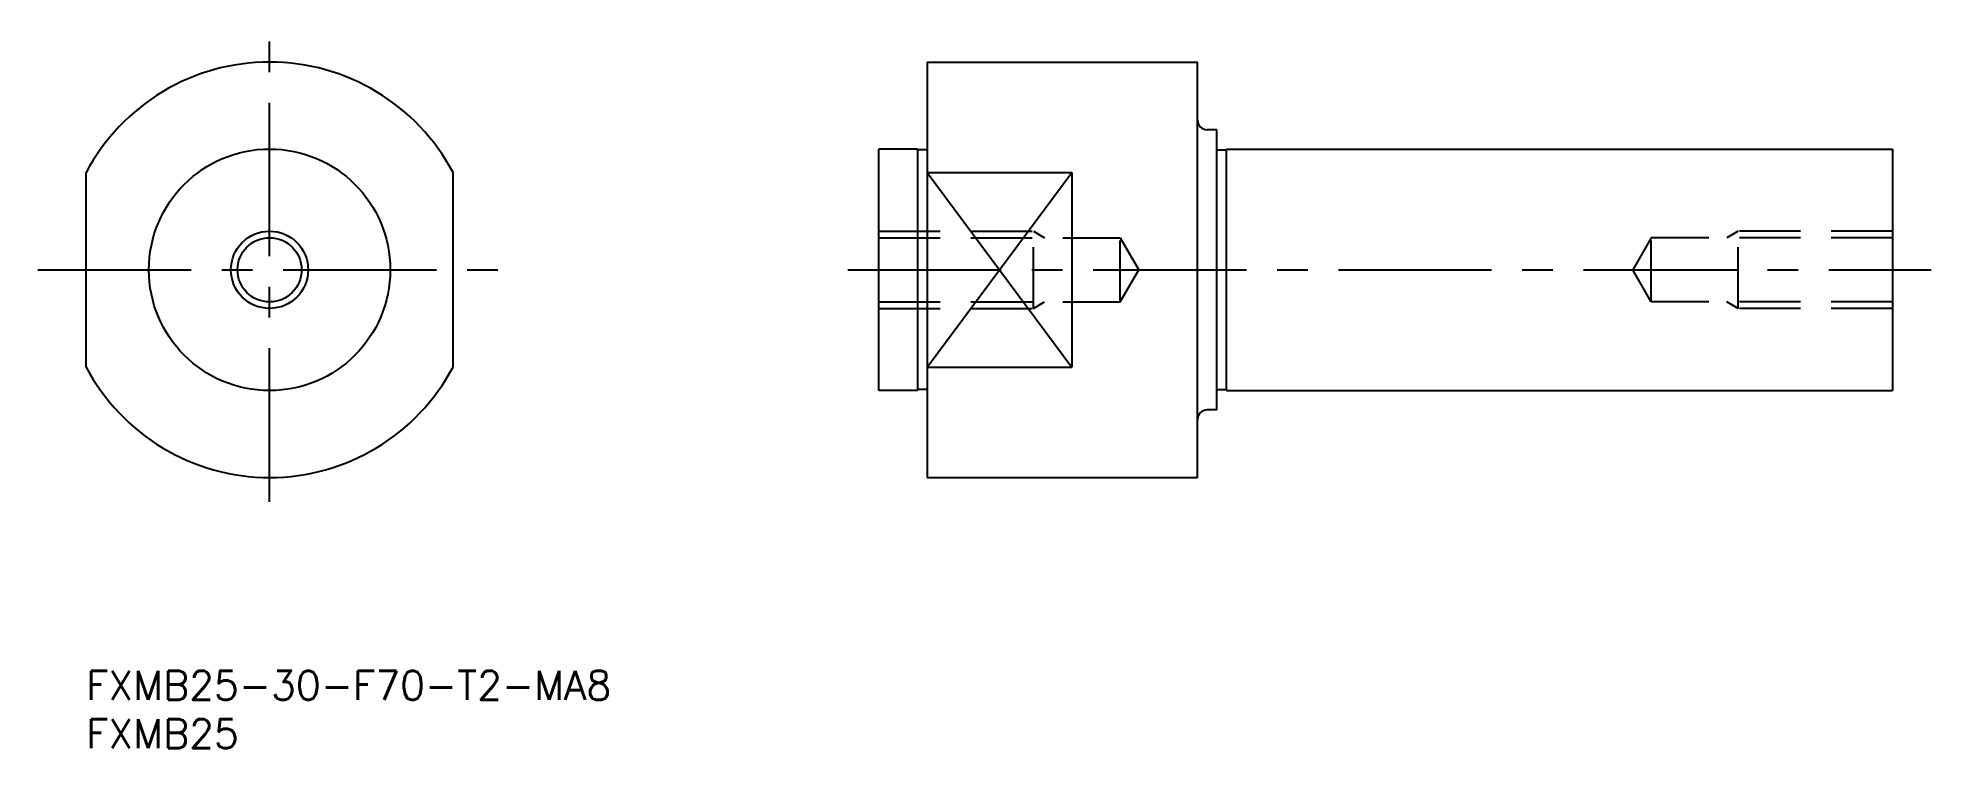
# Model space of a CAD drawing. Extents: x -5 to 191, y -8 to 65.
import ezdxf

# ---------------------------------------------------------------- set-up
doc = ezdxf.new("R2010")
doc.units = 0
doc.header["$LTSCALE"] = 0.5
doc.linetypes.add('CENTER', pattern=[50.8, 31.75, -6.35, 6.35, -6.35])
doc.linetypes.add('DASHED', pattern=[19.05, 12.7, -6.35])
doc.layers.get('0').update_dxf_attribs({"linetype": 'CONTINUOUS'})
doc.layers.add('CENTER', color=1, linetype='CENTER')
doc.styles.get("Standard").update_dxf_attribs({"font": 'txt.shx', "height": 3, "bigfont": 'bigfont.shx'})

# ---------------------------------------------------------------- blocks, each defined once
blk = doc.blocks.new('*U30')
at = {"color": 7, "linetype": 'CONTINUOUS'}
blk.add_text('FXMB25-30-F70-T2-MA8', height=3, dxfattribs=at).set_placement((0, -3))
blk = doc.blocks.new('*U31')
at = {"color": 7, "linetype": 'CONTINUOUS'}
blk.add_text('FXMB25', height=3, dxfattribs=at).set_placement((0, -8))

msp = doc.modelspace()

# ---------------------------------------------------------------- linework, layer by layer
at = {"color": 7, "linetype": 'CONTINUOUS'}
for p, q in [((87.11, 63), (115.11, 63)), ((87.11, 63), (87.11, 20)), ((115.11, 20), (115.11, 63)), ((117.11, 56), (116.11, 56)), ((117.11, 27), (117.11, 56)), ((82.11, 29), (82.11, 54)), ((86.11, 54), (82.11, 54)), ((86.11, 54), (86.11, 29)), ((87.11, 53.9), (86.11, 53.9)), ((117.11, 53.9), (118.11, 53.9)), ((118.11, 54), (187.11, 54)), ((118.11, 29), (118.11, 54)), ((187.11, 54), (187.11, 29)), ((0, 31.44), (0, 51.56)), ((38, 31.44), (38, 51.56)), ((87.11, 51.56), (102.11, 51.56)), ((102.11, 51.56), (102.11, 31.44)), ((87.11, 31.44), (102.11, 31.44)), ((86.11, 29), (82.11, 29)), ((87.11, 29.1), (86.11, 29.1)), ((117.11, 29.1), (118.11, 29.1)), ((118.11, 29), (187.11, 29)), ((117.11, 27), (116.11, 27)), ((87.11, 20), (115.11, 20))]:
    msp.add_line(p, q, dxfattribs=at)
at = {"color": 3, "linetype": 'CONTINUOUS'}
for p, q in [((87.11, 51.56), (102.11, 31.44)), ((87.11, 31.44), (102.11, 51.56))]:
    msp.add_line(p, q, dxfattribs=at)
at = {"color": 3, "linetype": 'DASHED'}
for p, q in [((82.11, 45.5), (98.11, 45.5)), ((98.11, 37.5), (98.11, 45.5)), ((98.11, 45.5), (99.28, 44.82)), ((171.11, 45.5), (169.94, 44.82)), ((171.11, 37.5), (171.11, 45.5)), ((187.11, 45.5), (171.11, 45.5)), ((82.11, 44.82), (107.11, 44.82)), ((107.11, 38.18), (107.11, 44.82)), ((107.11, 44.82), (109.03, 41.5)), ((162.11, 44.82), (160.19, 41.5)), ((162.11, 38.18), (162.11, 44.82)), ((187.11, 44.82), (162.11, 44.82)), ((107.11, 38.18), (109.03, 41.5)), ((162.11, 38.18), (160.19, 41.5)), ((82.11, 38.18), (107.11, 38.18)), ((82.11, 37.5), (98.11, 37.5)), ((98.11, 37.5), (99.28, 38.18)), ((187.11, 38.18), (162.11, 38.18)), ((171.11, 37.5), (169.94, 38.18)), ((187.11, 37.5), (171.11, 37.5))]:
    msp.add_line(p, q, dxfattribs=at)
at = {"color": 7, "linetype": 'CONTINUOUS'}
for radius in [12.5, 3.32]:
    msp.add_circle((19, 41.5), radius, dxfattribs=at)
at = {"color": 3, "linetype": 'CONTINUOUS'}
msp.add_circle((19, 41.5), 4, dxfattribs=at)
at = {"color": 7, "linetype": 'CONTINUOUS'}
for centre, radius, start, end in [((19, 41.5), 21.5, 27.9055, 152.0945), ((116.11, 57), 1, 180, 270), ((19, 41.5), 21.5, 207.9055, 332.0945), ((116.11, 26), 1, 90, 180)]:
    msp.add_arc(centre, radius, start, end, dxfattribs=at)
at = {"layer": 'CENTER', "color": 1, "linetype": 'CENTER'}
for p, q in [((19, 17.5), (19, 65.5)), ((-5, 41.5), (43, 41.5)), ((78.9, 41.5), (191.1, 41.5))]:
    msp.add_line(p, q, dxfattribs=at)

# ---------------------------------------------------------------- block references
at = {"color": 7, "linetype": 'CONTINUOUS'}
for name in ['*U30', '*U31']:
    msp.add_blockref(name, (0, 0), dxfattribs=at)

doc.saveas('drawing.dxf')
